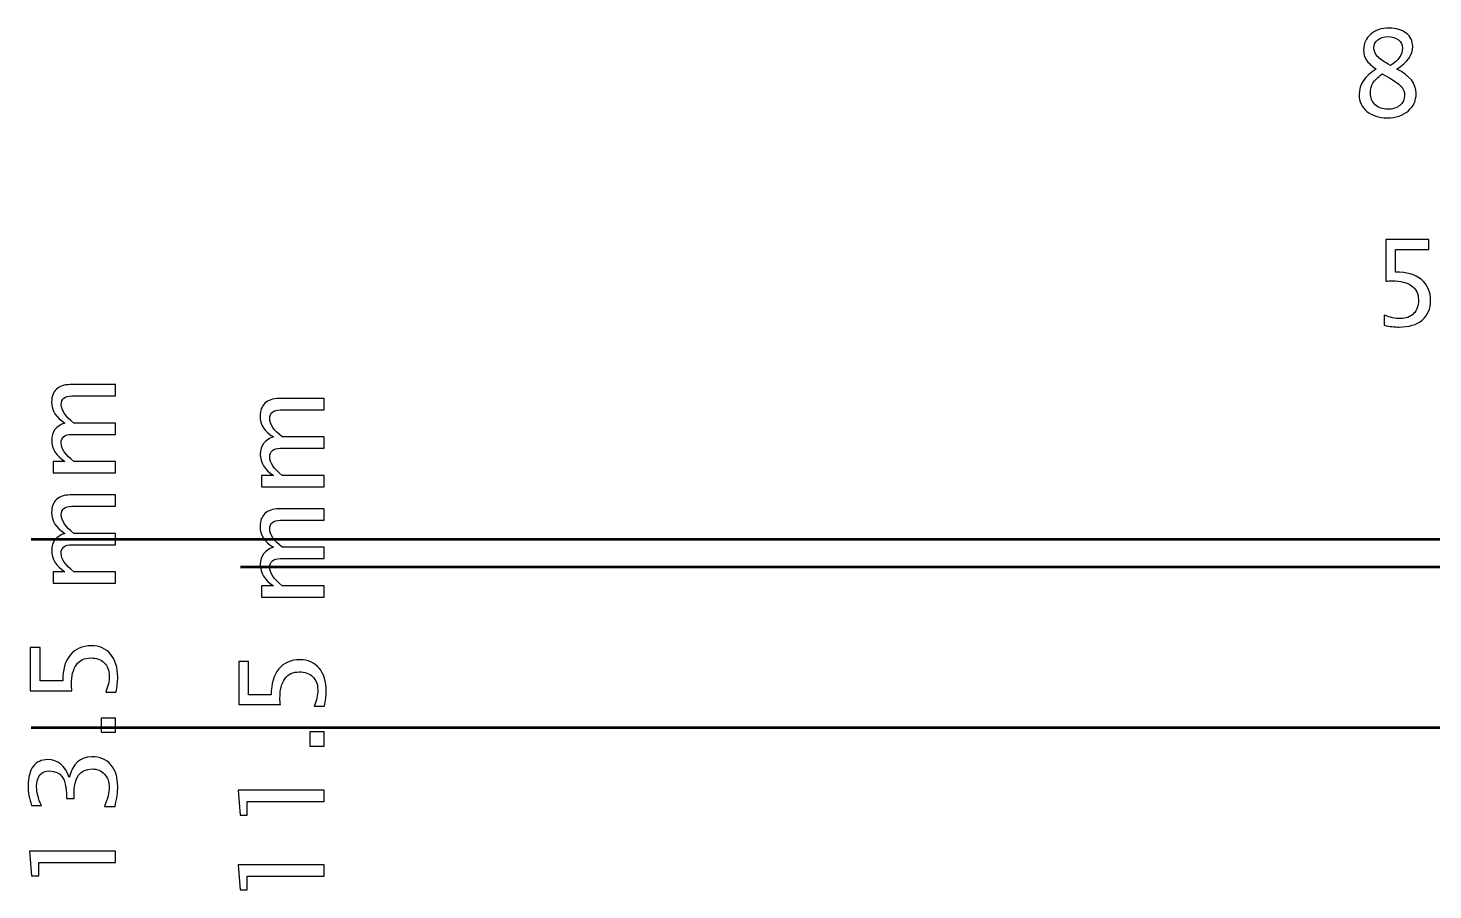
# Model space of a CAD drawing. Header units: centimetres. Extents: x -201 to 63, y -83 to 73.
# Drawn here: x -91.81 to -81.74, y -38.86 to -32.69 of the extents above; entities that cross this region are included whole.
import ezdxf

# ---------------------------------------------------------------- set-up
doc = ezdxf.new("R2010")
doc.units = ezdxf.units.CM
doc.header["$MEASUREMENT"] = 0
doc.layers.add('Layer 1', color=7, linetype='Continuous')

msp = doc.modelspace()

# ---------------------------------------------------------------- linework, layer by layer
at = {"layer": 'Layer 1'}
for points, knots in [([(-82.14899, -32.98053), (-82.18257, -32.9571), (-82.206, -32.93537), (-82.21912, -32.91519), (-82.21912, -32.91519), (-82.23224, -32.89515), (-82.23873, -32.87088), (-82.23873, -32.84252), (-82.23873, -32.84252), (-82.23873, -32.79623), (-82.2218, -32.75856), (-82.18807, -32.72963), (-82.18807, -32.72963), (-82.15421, -32.7007), (-82.11004, -32.68631), (-82.05557, -32.68631), (-82.05557, -32.68631), (-82.00533, -32.68631), (-81.96455, -32.69858), (-81.93337, -32.72314), (-81.93337, -32.72314), (-81.90218, -32.74755), (-81.88652, -32.77944), (-81.88652, -32.81853), (-81.88652, -32.81853), (-81.88652, -32.8778), (-81.92448, -32.93184), (-82.00025, -32.98053), (-82.00025, -32.98053), (-81.90811, -33.02568), (-81.86196, -33.08396), (-81.86196, -33.15536), (-81.86196, -33.15536), (-81.86196, -33.2063), (-81.8813, -33.24793), (-81.91982, -33.28039), (-81.91982, -33.28039), (-81.95834, -33.3127), (-82.00787, -33.32893), (-82.06855, -33.32893), (-82.06855, -33.32893), (-82.12909, -33.32893), (-82.17791, -33.31369), (-82.21517, -33.28321), (-82.21517, -33.28321), (-82.25228, -33.25287), (-82.27091, -33.2128), (-82.27091, -33.16326), (-82.27091, -33.16326), (-82.27091, -33.08989), (-82.23027, -33.02907), (-82.14899, -32.98053)], [0, 0, 0, 0, 0.07142857, 0.07142857, 0.07142857, 0.07142857, 0.14285714, 0.14285714, 0.14285714, 0.14285714, 0.21428571, 0.21428571, 0.21428571, 0.21428571, 0.28571429, 0.28571429, 0.28571429, 0.28571429, 0.35714286, 0.35714286, 0.35714286, 0.35714286, 0.42857143, 0.42857143, 0.42857143, 0.42857143, 0.5, 0.5, 0.5, 0.5, 0.57142857, 0.57142857, 0.57142857, 0.57142857, 0.64285714, 0.64285714, 0.64285714, 0.64285714, 0.71428571, 0.71428571, 0.71428571, 0.71428571, 0.78571429, 0.78571429, 0.78571429, 0.78571429, 0.85714286, 0.85714286, 0.85714286, 0.85714286, 1, 1, 1, 1]), ([(-82.04569, -32.95498), (-81.98868, -32.91731), (-81.96018, -32.87554), (-81.96018, -32.82939), (-81.96018, -32.82939), (-81.96018, -32.8047), (-81.96977, -32.78494), (-81.98882, -32.76985), (-81.98882, -32.76985), (-82.00802, -32.75475), (-82.03299, -32.74727), (-82.0639, -32.74727), (-82.0639, -32.74727), (-82.09381, -32.74727), (-82.11822, -32.75461), (-82.13699, -32.76942), (-82.13699, -32.76942), (-82.15576, -32.78424), (-82.16507, -32.80329), (-82.16507, -32.82685), (-82.16507, -32.82685), (-82.16507, -32.84971), (-82.15661, -32.87032), (-82.13967, -32.88866), (-82.13967, -32.88866), (-82.12274, -32.90687), (-82.09141, -32.92902), (-82.04569, -32.95498)], [0, 0, 0, 0, 0.125, 0.125, 0.125, 0.125, 0.25, 0.25, 0.25, 0.25, 0.375, 0.375, 0.375, 0.375, 0.5, 0.5, 0.5, 0.5, 0.625, 0.625, 0.625, 0.625, 0.75, 0.75, 0.75, 0.75, 1, 1, 1, 1]), ([(-82.10468, -33.01355), (-82.1377, -33.03895), (-82.16013, -33.0611), (-82.17199, -33.08001), (-82.17199, -33.08001), (-82.1837, -33.09892), (-82.18963, -33.12234), (-82.18963, -33.15056), (-82.18963, -33.15056), (-82.18963, -33.18556), (-82.17834, -33.21392), (-82.15562, -33.23551), (-82.15562, -33.23551), (-82.1329, -33.2571), (-82.10312, -33.26797), (-82.06601, -33.26797), (-82.06601, -33.26797), (-82.03031, -33.26797), (-82.00124, -33.2588), (-81.97881, -33.24031), (-81.97881, -33.24031), (-81.95623, -33.22183), (-81.94494, -33.19784), (-81.94494, -33.16834), (-81.94494, -33.16834), (-81.94494, -33.14464), (-81.95185, -33.12446), (-81.96582, -33.10809), (-81.96582, -33.10809), (-81.97979, -33.09172), (-82.00675, -33.07168), (-82.04668, -33.04798), (-82.04668, -33.04798), (-82.04668, -33.04798), (-82.10468, -33.01355), (-82.10468, -33.01355)], [0, 0, 0, 0, 0.1, 0.1, 0.1, 0.1, 0.2, 0.2, 0.2, 0.2, 0.3, 0.3, 0.3, 0.3, 0.4, 0.4, 0.4, 0.4, 0.5, 0.5, 0.5, 0.5, 0.6, 0.6, 0.6, 0.6, 0.7, 0.7, 0.7, 0.7, 0.8, 0.8, 0.8, 0.8, 1, 1, 1, 1]), ([(-82.09043, -34.81623), (-82.09043, -34.81623), (-82.09043, -34.74342), (-82.09043, -34.74342), (-82.09043, -34.74342), (-82.04993, -34.75979), (-82.01154, -34.76797), (-81.97486, -34.76797), (-81.97486, -34.76797), (-81.93478, -34.76797), (-81.90317, -34.75612), (-81.88017, -34.73241), (-81.88017, -34.73241), (-81.85717, -34.7087), (-81.84574, -34.67611), (-81.84574, -34.63462), (-81.84574, -34.63462), (-81.84574, -34.59003), (-81.86197, -34.55588), (-81.89442, -34.53231), (-81.89442, -34.53231), (-81.92688, -34.50875), (-81.97387, -34.49704), (-82.03525, -34.49704), (-82.03525, -34.49704), (-82.0495, -34.49704), (-82.0646, -34.49802), (-82.08027, -34.5), (-82.08027, -34.5), (-82.08027, -34.5), (-82.08027, -34.20155), (-82.08027, -34.20155), (-82.08027, -34.20155), (-82.08027, -34.20155), (-81.77038, -34.20155), (-81.77038, -34.20155), (-81.77038, -34.20155), (-81.77038, -34.20155), (-81.77038, -34.27267), (-81.77038, -34.27267), (-81.77038, -34.27267), (-81.77038, -34.27267), (-82.00915, -34.27267), (-82.00915, -34.27267), (-82.00915, -34.27267), (-82.00915, -34.27267), (-82.00915, -34.43438), (-82.00915, -34.43438), (-82.00915, -34.43438), (-81.93041, -34.43438), (-81.86902, -34.45244), (-81.82485, -34.48857), (-81.82485, -34.48857), (-81.78069, -34.52455), (-81.75853, -34.57451), (-81.75853, -34.63843), (-81.75853, -34.63843), (-81.75853, -34.69798), (-81.77857, -34.74455), (-81.81865, -34.77827), (-81.81865, -34.77827), (-81.85872, -34.812), (-81.91404, -34.82893), (-81.98459, -34.82893), (-81.98459, -34.82893), (-82.01606, -34.82893), (-82.05134, -34.8247), (-82.09043, -34.81623)], [0, 0, 0, 0, 0.05555556, 0.05555556, 0.05555556, 0.05555556, 0.11111111, 0.11111111, 0.11111111, 0.11111111, 0.16666667, 0.16666667, 0.16666667, 0.16666667, 0.22222222, 0.22222222, 0.22222222, 0.22222222, 0.27777778, 0.27777778, 0.27777778, 0.27777778, 0.33333333, 0.33333333, 0.33333333, 0.33333333, 0.38888889, 0.38888889, 0.38888889, 0.38888889, 0.44444444, 0.44444444, 0.44444444, 0.44444444, 0.5, 0.5, 0.5, 0.5, 0.55555556, 0.55555556, 0.55555556, 0.55555556, 0.61111111, 0.61111111, 0.61111111, 0.61111111, 0.66666667, 0.66666667, 0.66666667, 0.66666667, 0.72222222, 0.72222222, 0.72222222, 0.72222222, 0.77777778, 0.77777778, 0.77777778, 0.77777778, 0.83333333, 0.83333333, 0.83333333, 0.83333333, 0.88888889, 0.88888889, 0.88888889, 0.88888889, 1, 1, 1, 1]), ([(-91.18631, -35.87282), (-91.18631, -35.87282), (-91.63505, -35.87282), (-91.63505, -35.87282), (-91.63505, -35.87282), (-91.63505, -35.87282), (-91.63505, -35.79154), (-91.63505, -35.79154), (-91.63505, -35.79154), (-91.63505, -35.79154), (-91.55024, -35.79154), (-91.55024, -35.79154), (-91.55024, -35.79154), (-91.61303, -35.75189), (-91.64436, -35.70109), (-91.64436, -35.63886), (-91.64436, -35.63886), (-91.64436, -35.57888), (-91.61303, -35.5381), (-91.55024, -35.51637), (-91.55024, -35.51637), (-91.6136, -35.47785), (-91.64521, -35.42761), (-91.64521, -35.36595), (-91.64521, -35.36595), (-91.64521, -35.32658), (-91.63363, -35.29596), (-91.61035, -35.27408), (-91.61035, -35.27408), (-91.58707, -35.25221), (-91.55447, -35.2412), (-91.51256, -35.2412), (-91.51256, -35.2412), (-91.51256, -35.2412), (-91.18631, -35.2412), (-91.18631, -35.2412), (-91.18631, -35.2412), (-91.18631, -35.2412), (-91.18631, -35.32248), (-91.18631, -35.32248), (-91.18631, -35.32248), (-91.18631, -35.32248), (-91.49915, -35.32248), (-91.49915, -35.32248), (-91.49915, -35.32248), (-91.55024, -35.32248), (-91.57578, -35.3428), (-91.57578, -35.38344), (-91.57578, -35.38344), (-91.57578, -35.42564), (-91.546, -35.46995), (-91.48631, -35.51637), (-91.48631, -35.51637), (-91.48631, -35.51637), (-91.18631, -35.51637), (-91.18631, -35.51637), (-91.18631, -35.51637), (-91.18631, -35.51637), (-91.18631, -35.59765), (-91.18631, -35.59765), (-91.18631, -35.59765), (-91.18631, -35.59765), (-91.49944, -35.59765), (-91.49944, -35.59765), (-91.49944, -35.59765), (-91.55094, -35.59765), (-91.57662, -35.61825), (-91.57662, -35.6596), (-91.57662, -35.6596), (-91.57662, -35.70066), (-91.54671, -35.74469), (-91.48674, -35.79154), (-91.48674, -35.79154), (-91.48674, -35.79154), (-91.18631, -35.79154), (-91.18631, -35.79154), (-91.18631, -35.79154), (-91.18631, -35.79154), (-91.18631, -35.87282), (-91.18631, -35.87282)], [0, 0, 0, 0, 0.04761905, 0.04761905, 0.04761905, 0.04761905, 0.0952381, 0.0952381, 0.0952381, 0.0952381, 0.14285714, 0.14285714, 0.14285714, 0.14285714, 0.19047619, 0.19047619, 0.19047619, 0.19047619, 0.23809524, 0.23809524, 0.23809524, 0.23809524, 0.28571429, 0.28571429, 0.28571429, 0.28571429, 0.33333333, 0.33333333, 0.33333333, 0.33333333, 0.38095238, 0.38095238, 0.38095238, 0.38095238, 0.42857143, 0.42857143, 0.42857143, 0.42857143, 0.47619048, 0.47619048, 0.47619048, 0.47619048, 0.52380952, 0.52380952, 0.52380952, 0.52380952, 0.57142857, 0.57142857, 0.57142857, 0.57142857, 0.61904762, 0.61904762, 0.61904762, 0.61904762, 0.66666667, 0.66666667, 0.66666667, 0.66666667, 0.71428571, 0.71428571, 0.71428571, 0.71428571, 0.76190476, 0.76190476, 0.76190476, 0.76190476, 0.80952381, 0.80952381, 0.80952381, 0.80952381, 0.85714286, 0.85714286, 0.85714286, 0.85714286, 0.9047619, 0.9047619, 0.9047619, 0.9047619, 1, 1, 1, 1]), ([(-89.69139, -35.97282), (-89.69139, -35.97282), (-90.14013, -35.97282), (-90.14013, -35.97282), (-90.14013, -35.97282), (-90.14013, -35.97282), (-90.14013, -35.89154), (-90.14013, -35.89154), (-90.14013, -35.89154), (-90.14013, -35.89154), (-90.05532, -35.89154), (-90.05532, -35.89154), (-90.05532, -35.89154), (-90.11811, -35.85189), (-90.14944, -35.80109), (-90.14944, -35.73886), (-90.14944, -35.73886), (-90.14944, -35.67888), (-90.11811, -35.6381), (-90.05532, -35.61637), (-90.05532, -35.61637), (-90.11868, -35.57785), (-90.15029, -35.52761), (-90.15029, -35.46595), (-90.15029, -35.46595), (-90.15029, -35.42658), (-90.13871, -35.39596), (-90.11543, -35.37408), (-90.11543, -35.37408), (-90.09215, -35.35221), (-90.05955, -35.3412), (-90.01764, -35.3412), (-90.01764, -35.3412), (-90.01764, -35.3412), (-89.69139, -35.3412), (-89.69139, -35.3412), (-89.69139, -35.3412), (-89.69139, -35.3412), (-89.69139, -35.42248), (-89.69139, -35.42248), (-89.69139, -35.42248), (-89.69139, -35.42248), (-90.00423, -35.42248), (-90.00423, -35.42248), (-90.00423, -35.42248), (-90.05532, -35.42248), (-90.08086, -35.4428), (-90.08086, -35.48344), (-90.08086, -35.48344), (-90.08086, -35.52564), (-90.05108, -35.56995), (-89.99139, -35.61637), (-89.99139, -35.61637), (-89.99139, -35.61637), (-89.69139, -35.61637), (-89.69139, -35.61637), (-89.69139, -35.61637), (-89.69139, -35.61637), (-89.69139, -35.69765), (-89.69139, -35.69765), (-89.69139, -35.69765), (-89.69139, -35.69765), (-90.00452, -35.69765), (-90.00452, -35.69765), (-90.00452, -35.69765), (-90.05602, -35.69765), (-90.0817, -35.71825), (-90.0817, -35.7596), (-90.0817, -35.7596), (-90.0817, -35.80066), (-90.05179, -35.84469), (-89.99182, -35.89154), (-89.99182, -35.89154), (-89.99182, -35.89154), (-89.69139, -35.89154), (-89.69139, -35.89154), (-89.69139, -35.89154), (-89.69139, -35.89154), (-89.69139, -35.97282), (-89.69139, -35.97282)], [0, 0, 0, 0, 0.04761905, 0.04761905, 0.04761905, 0.04761905, 0.0952381, 0.0952381, 0.0952381, 0.0952381, 0.14285714, 0.14285714, 0.14285714, 0.14285714, 0.19047619, 0.19047619, 0.19047619, 0.19047619, 0.23809524, 0.23809524, 0.23809524, 0.23809524, 0.28571429, 0.28571429, 0.28571429, 0.28571429, 0.33333333, 0.33333333, 0.33333333, 0.33333333, 0.38095238, 0.38095238, 0.38095238, 0.38095238, 0.42857143, 0.42857143, 0.42857143, 0.42857143, 0.47619048, 0.47619048, 0.47619048, 0.47619048, 0.52380952, 0.52380952, 0.52380952, 0.52380952, 0.57142857, 0.57142857, 0.57142857, 0.57142857, 0.61904762, 0.61904762, 0.61904762, 0.61904762, 0.66666667, 0.66666667, 0.66666667, 0.66666667, 0.71428571, 0.71428571, 0.71428571, 0.71428571, 0.76190476, 0.76190476, 0.76190476, 0.76190476, 0.80952381, 0.80952381, 0.80952381, 0.80952381, 0.85714286, 0.85714286, 0.85714286, 0.85714286, 0.9047619, 0.9047619, 0.9047619, 0.9047619, 1, 1, 1, 1]), ([(-91.18631, -36.66333), (-91.18631, -36.66333), (-91.63505, -36.66333), (-91.63505, -36.66333), (-91.63505, -36.66333), (-91.63505, -36.66333), (-91.63505, -36.58205), (-91.63505, -36.58205), (-91.63505, -36.58205), (-91.63505, -36.58205), (-91.55024, -36.58205), (-91.55024, -36.58205), (-91.55024, -36.58205), (-91.61303, -36.5424), (-91.64436, -36.4916), (-91.64436, -36.42937), (-91.64436, -36.42937), (-91.64436, -36.36939), (-91.61303, -36.32861), (-91.55024, -36.30688), (-91.55024, -36.30688), (-91.6136, -36.26836), (-91.64521, -36.21812), (-91.64521, -36.15646), (-91.64521, -36.15646), (-91.64521, -36.11709), (-91.63363, -36.08647), (-91.61035, -36.06459), (-91.61035, -36.06459), (-91.58707, -36.04272), (-91.55447, -36.03171), (-91.51256, -36.03171), (-91.51256, -36.03171), (-91.51256, -36.03171), (-91.18631, -36.03171), (-91.18631, -36.03171), (-91.18631, -36.03171), (-91.18631, -36.03171), (-91.18631, -36.11299), (-91.18631, -36.11299), (-91.18631, -36.11299), (-91.18631, -36.11299), (-91.49915, -36.11299), (-91.49915, -36.11299), (-91.49915, -36.11299), (-91.55024, -36.11299), (-91.57578, -36.13331), (-91.57578, -36.17395), (-91.57578, -36.17395), (-91.57578, -36.21615), (-91.546, -36.26046), (-91.48631, -36.30688), (-91.48631, -36.30688), (-91.48631, -36.30688), (-91.18631, -36.30688), (-91.18631, -36.30688), (-91.18631, -36.30688), (-91.18631, -36.30688), (-91.18631, -36.38816), (-91.18631, -36.38816), (-91.18631, -36.38816), (-91.18631, -36.38816), (-91.49944, -36.38816), (-91.49944, -36.38816), (-91.49944, -36.38816), (-91.55094, -36.38816), (-91.57662, -36.40876), (-91.57662, -36.45011), (-91.57662, -36.45011), (-91.57662, -36.49117), (-91.54671, -36.5352), (-91.48674, -36.58205), (-91.48674, -36.58205), (-91.48674, -36.58205), (-91.18631, -36.58205), (-91.18631, -36.58205), (-91.18631, -36.58205), (-91.18631, -36.58205), (-91.18631, -36.66333), (-91.18631, -36.66333)], [0, 0, 0, 0, 0.04761905, 0.04761905, 0.04761905, 0.04761905, 0.0952381, 0.0952381, 0.0952381, 0.0952381, 0.14285714, 0.14285714, 0.14285714, 0.14285714, 0.19047619, 0.19047619, 0.19047619, 0.19047619, 0.23809524, 0.23809524, 0.23809524, 0.23809524, 0.28571429, 0.28571429, 0.28571429, 0.28571429, 0.33333333, 0.33333333, 0.33333333, 0.33333333, 0.38095238, 0.38095238, 0.38095238, 0.38095238, 0.42857143, 0.42857143, 0.42857143, 0.42857143, 0.47619048, 0.47619048, 0.47619048, 0.47619048, 0.52380952, 0.52380952, 0.52380952, 0.52380952, 0.57142857, 0.57142857, 0.57142857, 0.57142857, 0.61904762, 0.61904762, 0.61904762, 0.61904762, 0.66666667, 0.66666667, 0.66666667, 0.66666667, 0.71428571, 0.71428571, 0.71428571, 0.71428571, 0.76190476, 0.76190476, 0.76190476, 0.76190476, 0.80952381, 0.80952381, 0.80952381, 0.80952381, 0.85714286, 0.85714286, 0.85714286, 0.85714286, 0.9047619, 0.9047619, 0.9047619, 0.9047619, 1, 1, 1, 1]), ([(-89.69139, -36.76333), (-89.69139, -36.76333), (-90.14013, -36.76333), (-90.14013, -36.76333), (-90.14013, -36.76333), (-90.14013, -36.76333), (-90.14013, -36.68205), (-90.14013, -36.68205), (-90.14013, -36.68205), (-90.14013, -36.68205), (-90.05532, -36.68205), (-90.05532, -36.68205), (-90.05532, -36.68205), (-90.11811, -36.6424), (-90.14944, -36.5916), (-90.14944, -36.52937), (-90.14944, -36.52937), (-90.14944, -36.46939), (-90.11811, -36.42861), (-90.05532, -36.40688), (-90.05532, -36.40688), (-90.11868, -36.36836), (-90.15029, -36.31812), (-90.15029, -36.25646), (-90.15029, -36.25646), (-90.15029, -36.21709), (-90.13871, -36.18647), (-90.11543, -36.16459), (-90.11543, -36.16459), (-90.09215, -36.14272), (-90.05955, -36.13171), (-90.01764, -36.13171), (-90.01764, -36.13171), (-90.01764, -36.13171), (-89.69139, -36.13171), (-89.69139, -36.13171), (-89.69139, -36.13171), (-89.69139, -36.13171), (-89.69139, -36.21299), (-89.69139, -36.21299), (-89.69139, -36.21299), (-89.69139, -36.21299), (-90.00423, -36.21299), (-90.00423, -36.21299), (-90.00423, -36.21299), (-90.05532, -36.21299), (-90.08086, -36.23331), (-90.08086, -36.27395), (-90.08086, -36.27395), (-90.08086, -36.31615), (-90.05108, -36.36046), (-89.99139, -36.40688), (-89.99139, -36.40688), (-89.99139, -36.40688), (-89.69139, -36.40688), (-89.69139, -36.40688), (-89.69139, -36.40688), (-89.69139, -36.40688), (-89.69139, -36.48816), (-89.69139, -36.48816), (-89.69139, -36.48816), (-89.69139, -36.48816), (-90.00452, -36.48816), (-90.00452, -36.48816), (-90.00452, -36.48816), (-90.05602, -36.48816), (-90.0817, -36.50876), (-90.0817, -36.55011), (-90.0817, -36.55011), (-90.0817, -36.59117), (-90.05179, -36.6352), (-89.99182, -36.68205), (-89.99182, -36.68205), (-89.99182, -36.68205), (-89.69139, -36.68205), (-89.69139, -36.68205), (-89.69139, -36.68205), (-89.69139, -36.68205), (-89.69139, -36.76333), (-89.69139, -36.76333)], [0, 0, 0, 0, 0.04761905, 0.04761905, 0.04761905, 0.04761905, 0.0952381, 0.0952381, 0.0952381, 0.0952381, 0.14285714, 0.14285714, 0.14285714, 0.14285714, 0.19047619, 0.19047619, 0.19047619, 0.19047619, 0.23809524, 0.23809524, 0.23809524, 0.23809524, 0.28571429, 0.28571429, 0.28571429, 0.28571429, 0.33333333, 0.33333333, 0.33333333, 0.33333333, 0.38095238, 0.38095238, 0.38095238, 0.38095238, 0.42857143, 0.42857143, 0.42857143, 0.42857143, 0.47619048, 0.47619048, 0.47619048, 0.47619048, 0.52380952, 0.52380952, 0.52380952, 0.52380952, 0.57142857, 0.57142857, 0.57142857, 0.57142857, 0.61904762, 0.61904762, 0.61904762, 0.61904762, 0.66666667, 0.66666667, 0.66666667, 0.66666667, 0.71428571, 0.71428571, 0.71428571, 0.71428571, 0.76190476, 0.76190476, 0.76190476, 0.76190476, 0.80952381, 0.80952381, 0.80952381, 0.80952381, 0.85714286, 0.85714286, 0.85714286, 0.85714286, 0.9047619, 0.9047619, 0.9047619, 0.9047619, 1, 1, 1, 1]), ([(-91.18377, -37.44453), (-91.18377, -37.44453), (-91.25658, -37.44453), (-91.25658, -37.44453), (-91.25658, -37.44453), (-91.24021, -37.40403), (-91.23203, -37.36564), (-91.23203, -37.32896), (-91.23203, -37.32896), (-91.23203, -37.28888), (-91.24388, -37.25727), (-91.26759, -37.23427), (-91.26759, -37.23427), (-91.2913, -37.21127), (-91.32389, -37.19984), (-91.36538, -37.19984), (-91.36538, -37.19984), (-91.40997, -37.19984), (-91.44412, -37.21607), (-91.46769, -37.24852), (-91.46769, -37.24852), (-91.49125, -37.28098), (-91.50296, -37.32797), (-91.50296, -37.38935), (-91.50296, -37.38935), (-91.50296, -37.4036), (-91.50198, -37.4187), (-91.5, -37.43437), (-91.5, -37.43437), (-91.5, -37.43437), (-91.79845, -37.43437), (-91.79845, -37.43437), (-91.79845, -37.43437), (-91.79845, -37.43437), (-91.79845, -37.12448), (-91.79845, -37.12448), (-91.79845, -37.12448), (-91.79845, -37.12448), (-91.72733, -37.12448), (-91.72733, -37.12448), (-91.72733, -37.12448), (-91.72733, -37.12448), (-91.72733, -37.36325), (-91.72733, -37.36325), (-91.72733, -37.36325), (-91.72733, -37.36325), (-91.56562, -37.36325), (-91.56562, -37.36325), (-91.56562, -37.36325), (-91.56562, -37.28451), (-91.54756, -37.22312), (-91.51143, -37.17895), (-91.51143, -37.17895), (-91.47545, -37.13479), (-91.42549, -37.11263), (-91.36157, -37.11263), (-91.36157, -37.11263), (-91.30202, -37.11263), (-91.25545, -37.13267), (-91.22173, -37.17275), (-91.22173, -37.17275), (-91.188, -37.21282), (-91.17107, -37.26814), (-91.17107, -37.33869), (-91.17107, -37.33869), (-91.17107, -37.37016), (-91.1753, -37.40544), (-91.18377, -37.44453)], [0, 0, 0, 0, 0.05555556, 0.05555556, 0.05555556, 0.05555556, 0.11111111, 0.11111111, 0.11111111, 0.11111111, 0.16666667, 0.16666667, 0.16666667, 0.16666667, 0.22222222, 0.22222222, 0.22222222, 0.22222222, 0.27777778, 0.27777778, 0.27777778, 0.27777778, 0.33333333, 0.33333333, 0.33333333, 0.33333333, 0.38888889, 0.38888889, 0.38888889, 0.38888889, 0.44444444, 0.44444444, 0.44444444, 0.44444444, 0.5, 0.5, 0.5, 0.5, 0.55555556, 0.55555556, 0.55555556, 0.55555556, 0.61111111, 0.61111111, 0.61111111, 0.61111111, 0.66666667, 0.66666667, 0.66666667, 0.66666667, 0.72222222, 0.72222222, 0.72222222, 0.72222222, 0.77777778, 0.77777778, 0.77777778, 0.77777778, 0.83333333, 0.83333333, 0.83333333, 0.83333333, 0.88888889, 0.88888889, 0.88888889, 0.88888889, 1, 1, 1, 1]), ([(-89.68885, -37.54453), (-89.68885, -37.54453), (-89.76166, -37.54453), (-89.76166, -37.54453), (-89.76166, -37.54453), (-89.74529, -37.50403), (-89.73711, -37.46564), (-89.73711, -37.42896), (-89.73711, -37.42896), (-89.73711, -37.38888), (-89.74896, -37.35727), (-89.77267, -37.33427), (-89.77267, -37.33427), (-89.79638, -37.31127), (-89.82897, -37.29984), (-89.87046, -37.29984), (-89.87046, -37.29984), (-89.91505, -37.29984), (-89.9492, -37.31607), (-89.97277, -37.34852), (-89.97277, -37.34852), (-89.99633, -37.38098), (-90.00804, -37.42797), (-90.00804, -37.48935), (-90.00804, -37.48935), (-90.00804, -37.5036), (-90.00706, -37.5187), (-90.00508, -37.53437), (-90.00508, -37.53437), (-90.00508, -37.53437), (-90.30353, -37.53437), (-90.30353, -37.53437), (-90.30353, -37.53437), (-90.30353, -37.53437), (-90.30353, -37.22448), (-90.30353, -37.22448), (-90.30353, -37.22448), (-90.30353, -37.22448), (-90.23241, -37.22448), (-90.23241, -37.22448), (-90.23241, -37.22448), (-90.23241, -37.22448), (-90.23241, -37.46325), (-90.23241, -37.46325), (-90.23241, -37.46325), (-90.23241, -37.46325), (-90.0707, -37.46325), (-90.0707, -37.46325), (-90.0707, -37.46325), (-90.0707, -37.38451), (-90.05264, -37.32312), (-90.01651, -37.27895), (-90.01651, -37.27895), (-89.98053, -37.23479), (-89.93057, -37.21263), (-89.86665, -37.21263), (-89.86665, -37.21263), (-89.8071, -37.21263), (-89.76053, -37.23267), (-89.72681, -37.27275), (-89.72681, -37.27275), (-89.69308, -37.31282), (-89.67615, -37.36814), (-89.67615, -37.43869), (-89.67615, -37.43869), (-89.67615, -37.47016), (-89.68038, -37.50544), (-89.68885, -37.54453)], [0, 0, 0, 0, 0.05555556, 0.05555556, 0.05555556, 0.05555556, 0.11111111, 0.11111111, 0.11111111, 0.11111111, 0.16666667, 0.16666667, 0.16666667, 0.16666667, 0.22222222, 0.22222222, 0.22222222, 0.22222222, 0.27777778, 0.27777778, 0.27777778, 0.27777778, 0.33333333, 0.33333333, 0.33333333, 0.33333333, 0.38888889, 0.38888889, 0.38888889, 0.38888889, 0.44444444, 0.44444444, 0.44444444, 0.44444444, 0.5, 0.5, 0.5, 0.5, 0.55555556, 0.55555556, 0.55555556, 0.55555556, 0.61111111, 0.61111111, 0.61111111, 0.61111111, 0.66666667, 0.66666667, 0.66666667, 0.66666667, 0.72222222, 0.72222222, 0.72222222, 0.72222222, 0.77777778, 0.77777778, 0.77777778, 0.77777778, 0.83333333, 0.83333333, 0.83333333, 0.83333333, 0.88888889, 0.88888889, 0.88888889, 0.88888889, 1, 1, 1, 1]), ([(-91.18631, -37.73268), (-91.18631, -37.73268), (-91.28876, -37.73268), (-91.28876, -37.73268), (-91.28876, -37.73268), (-91.28876, -37.73268), (-91.28876, -37.63023), (-91.28876, -37.63023), (-91.28876, -37.63023), (-91.28876, -37.63023), (-91.18631, -37.63023), (-91.18631, -37.63023), (-91.18631, -37.63023), (-91.18631, -37.63023), (-91.18631, -37.73268), (-91.18631, -37.73268)], [0, 0, 0, 0, 0.2, 0.2, 0.2, 0.2, 0.4, 0.4, 0.4, 0.4, 0.6, 0.6, 0.6, 0.6, 1, 1, 1, 1]), ([(-89.69139, -37.83268), (-89.69139, -37.83268), (-89.79384, -37.83268), (-89.79384, -37.83268), (-89.79384, -37.83268), (-89.79384, -37.83268), (-89.79384, -37.73023), (-89.79384, -37.73023), (-89.79384, -37.73023), (-89.79384, -37.73023), (-89.69139, -37.73023), (-89.69139, -37.73023), (-89.69139, -37.73023), (-89.69139, -37.73023), (-89.69139, -37.83268), (-89.69139, -37.83268)], [0, 0, 0, 0, 0.2, 0.2, 0.2, 0.2, 0.4, 0.4, 0.4, 0.4, 0.6, 0.6, 0.6, 0.6, 1, 1, 1, 1]), ([(-91.19054, -38.26467), (-91.19054, -38.26467), (-91.26674, -38.26467), (-91.26674, -38.26467), (-91.26674, -38.26467), (-91.2436, -38.20653), (-91.23203, -38.16095), (-91.23203, -38.12751), (-91.23203, -38.12751), (-91.23203, -38.08814), (-91.24332, -38.05639), (-91.26604, -38.03198), (-91.26604, -38.03198), (-91.28876, -38.00756), (-91.31839, -37.99543), (-91.3548, -37.99543), (-91.3548, -37.99543), (-91.44116, -37.99543), (-91.48434, -38.05554), (-91.48434, -38.17577), (-91.48434, -38.17577), (-91.48434, -38.17577), (-91.48434, -38.20794), (-91.48434, -38.20794), (-91.48434, -38.20794), (-91.48434, -38.20794), (-91.53895, -38.20794), (-91.53895, -38.20794), (-91.53895, -38.20794), (-91.53895, -38.20794), (-91.53937, -38.17944), (-91.53937, -38.17944), (-91.53937, -38.17944), (-91.53937, -38.06641), (-91.57916, -38.00982), (-91.65889, -38.00982), (-91.65889, -38.00982), (-91.72141, -38.00982), (-91.75273, -38.04736), (-91.75273, -38.12229), (-91.75273, -38.12229), (-91.75273, -38.1625), (-91.74116, -38.2071), (-91.71802, -38.2562), (-91.71802, -38.2562), (-91.71802, -38.2562), (-91.78914, -38.2562), (-91.78914, -38.2562), (-91.78914, -38.2562), (-91.80551, -38.20808), (-91.81369, -38.16166), (-91.81369, -38.11707), (-91.81369, -38.11707), (-91.81369, -38.05639), (-91.80156, -38.00968), (-91.77729, -37.97723), (-91.77729, -37.97723), (-91.75316, -37.94477), (-91.71802, -37.92854), (-91.67202, -37.92854), (-91.67202, -37.92854), (-91.60019, -37.92854), (-91.54897, -37.97102), (-91.51849, -38.05611), (-91.51849, -38.05611), (-91.49549, -37.95747), (-91.44144, -37.90822), (-91.35607, -37.90822), (-91.35607, -37.90822), (-91.29849, -37.90822), (-91.2532, -37.92727), (-91.22032, -37.96523), (-91.22032, -37.96523), (-91.18744, -38.00319), (-91.17107, -38.0554), (-91.17107, -38.12172), (-91.17107, -38.12172), (-91.17107, -38.15954), (-91.17756, -38.2071), (-91.19054, -38.26467)], [0, 0, 0, 0, 0.04761905, 0.04761905, 0.04761905, 0.04761905, 0.0952381, 0.0952381, 0.0952381, 0.0952381, 0.14285714, 0.14285714, 0.14285714, 0.14285714, 0.19047619, 0.19047619, 0.19047619, 0.19047619, 0.23809524, 0.23809524, 0.23809524, 0.23809524, 0.28571429, 0.28571429, 0.28571429, 0.28571429, 0.33333333, 0.33333333, 0.33333333, 0.33333333, 0.38095238, 0.38095238, 0.38095238, 0.38095238, 0.42857143, 0.42857143, 0.42857143, 0.42857143, 0.47619048, 0.47619048, 0.47619048, 0.47619048, 0.52380952, 0.52380952, 0.52380952, 0.52380952, 0.57142857, 0.57142857, 0.57142857, 0.57142857, 0.61904762, 0.61904762, 0.61904762, 0.61904762, 0.66666667, 0.66666667, 0.66666667, 0.66666667, 0.71428571, 0.71428571, 0.71428571, 0.71428571, 0.76190476, 0.76190476, 0.76190476, 0.76190476, 0.80952381, 0.80952381, 0.80952381, 0.80952381, 0.85714286, 0.85714286, 0.85714286, 0.85714286, 0.9047619, 0.9047619, 0.9047619, 0.9047619, 1, 1, 1, 1]), ([(-89.69139, -38.2292), (-89.69139, -38.2292), (-90.24257, -38.2292), (-90.24257, -38.2292), (-90.24257, -38.2292), (-90.24257, -38.2292), (-90.24257, -38.32657), (-90.24257, -38.32657), (-90.24257, -38.32657), (-90.24257, -38.32657), (-90.29337, -38.32657), (-90.29337, -38.32657), (-90.29337, -38.32657), (-90.29337, -38.32657), (-90.30861, -38.14792), (-90.30861, -38.14792), (-90.30861, -38.14792), (-90.30861, -38.14792), (-89.69139, -38.14792), (-89.69139, -38.14792), (-89.69139, -38.14792), (-89.69139, -38.14792), (-89.69139, -38.2292), (-89.69139, -38.2292)], [0, 0, 0, 0, 0.14285714, 0.14285714, 0.14285714, 0.14285714, 0.28571429, 0.28571429, 0.28571429, 0.28571429, 0.42857143, 0.42857143, 0.42857143, 0.42857143, 0.57142857, 0.57142857, 0.57142857, 0.57142857, 0.71428571, 0.71428571, 0.71428571, 0.71428571, 1, 1, 1, 1]), ([(-91.18631, -38.66458), (-91.18631, -38.66458), (-91.73749, -38.66458), (-91.73749, -38.66458), (-91.73749, -38.66458), (-91.73749, -38.66458), (-91.73749, -38.76195), (-91.73749, -38.76195), (-91.73749, -38.76195), (-91.73749, -38.76195), (-91.78829, -38.76195), (-91.78829, -38.76195), (-91.78829, -38.76195), (-91.78829, -38.76195), (-91.80353, -38.5833), (-91.80353, -38.5833), (-91.80353, -38.5833), (-91.80353, -38.5833), (-91.18631, -38.5833), (-91.18631, -38.5833), (-91.18631, -38.5833), (-91.18631, -38.5833), (-91.18631, -38.66458), (-91.18631, -38.66458)], [0, 0, 0, 0, 0.14285714, 0.14285714, 0.14285714, 0.14285714, 0.28571429, 0.28571429, 0.28571429, 0.28571429, 0.42857143, 0.42857143, 0.42857143, 0.42857143, 0.57142857, 0.57142857, 0.57142857, 0.57142857, 0.71428571, 0.71428571, 0.71428571, 0.71428571, 1, 1, 1, 1]), ([(-89.69139, -38.76458), (-89.69139, -38.76458), (-90.24257, -38.76458), (-90.24257, -38.76458), (-90.24257, -38.76458), (-90.24257, -38.76458), (-90.24257, -38.86195), (-90.24257, -38.86195), (-90.24257, -38.86195), (-90.24257, -38.86195), (-90.29337, -38.86195), (-90.29337, -38.86195), (-90.29337, -38.86195), (-90.29337, -38.86195), (-90.30861, -38.6833), (-90.30861, -38.6833), (-90.30861, -38.6833), (-90.30861, -38.6833), (-89.69139, -38.6833), (-89.69139, -38.6833), (-89.69139, -38.6833), (-89.69139, -38.6833), (-89.69139, -38.76458), (-89.69139, -38.76458)], [0, 0, 0, 0, 0.14285714, 0.14285714, 0.14285714, 0.14285714, 0.28571429, 0.28571429, 0.28571429, 0.28571429, 0.42857143, 0.42857143, 0.42857143, 0.42857143, 0.57142857, 0.57142857, 0.57142857, 0.57142857, 0.71428571, 0.71428571, 0.71428571, 0.71428571, 1, 1, 1, 1])]:
    msp.add_open_spline(points, degree=3, knots=knots, dxfattribs=at)
at = {"layer": 'Layer 1', "lineweight": 53}
for points in [[(-80.64106, -36.35), (-80.64106, -36.35), (-91.79106, -36.35), (-91.79106, -36.35)], [(-91.5, -36.35), (-91.5, -36.35), (-91.5, -36.35), (-91.5, -36.35)], [(-80.64106, -36.55), (-80.64106, -36.55), (-90.29106, -36.55), (-90.29106, -36.55)], [(-90, -36.55), (-90, -36.55), (-90, -36.55), (-90, -36.55)], [(-81.34106, -37.7), (-81.34106, -37.7), (-91.79106, -37.7), (-91.79106, -37.7)], [(-91.5, -37.7), (-91.5, -37.7), (-91.5, -37.7), (-91.5, -37.7)], [(-81.34106, -37.7), (-81.34106, -37.7), (-90.29106, -37.7), (-90.29106, -37.7)], [(-90, -37.7), (-90, -37.7), (-90, -37.7), (-90, -37.7)]]:
    msp.add_open_spline(points, degree=3, dxfattribs=at)

doc.saveas('drawing.dxf')
